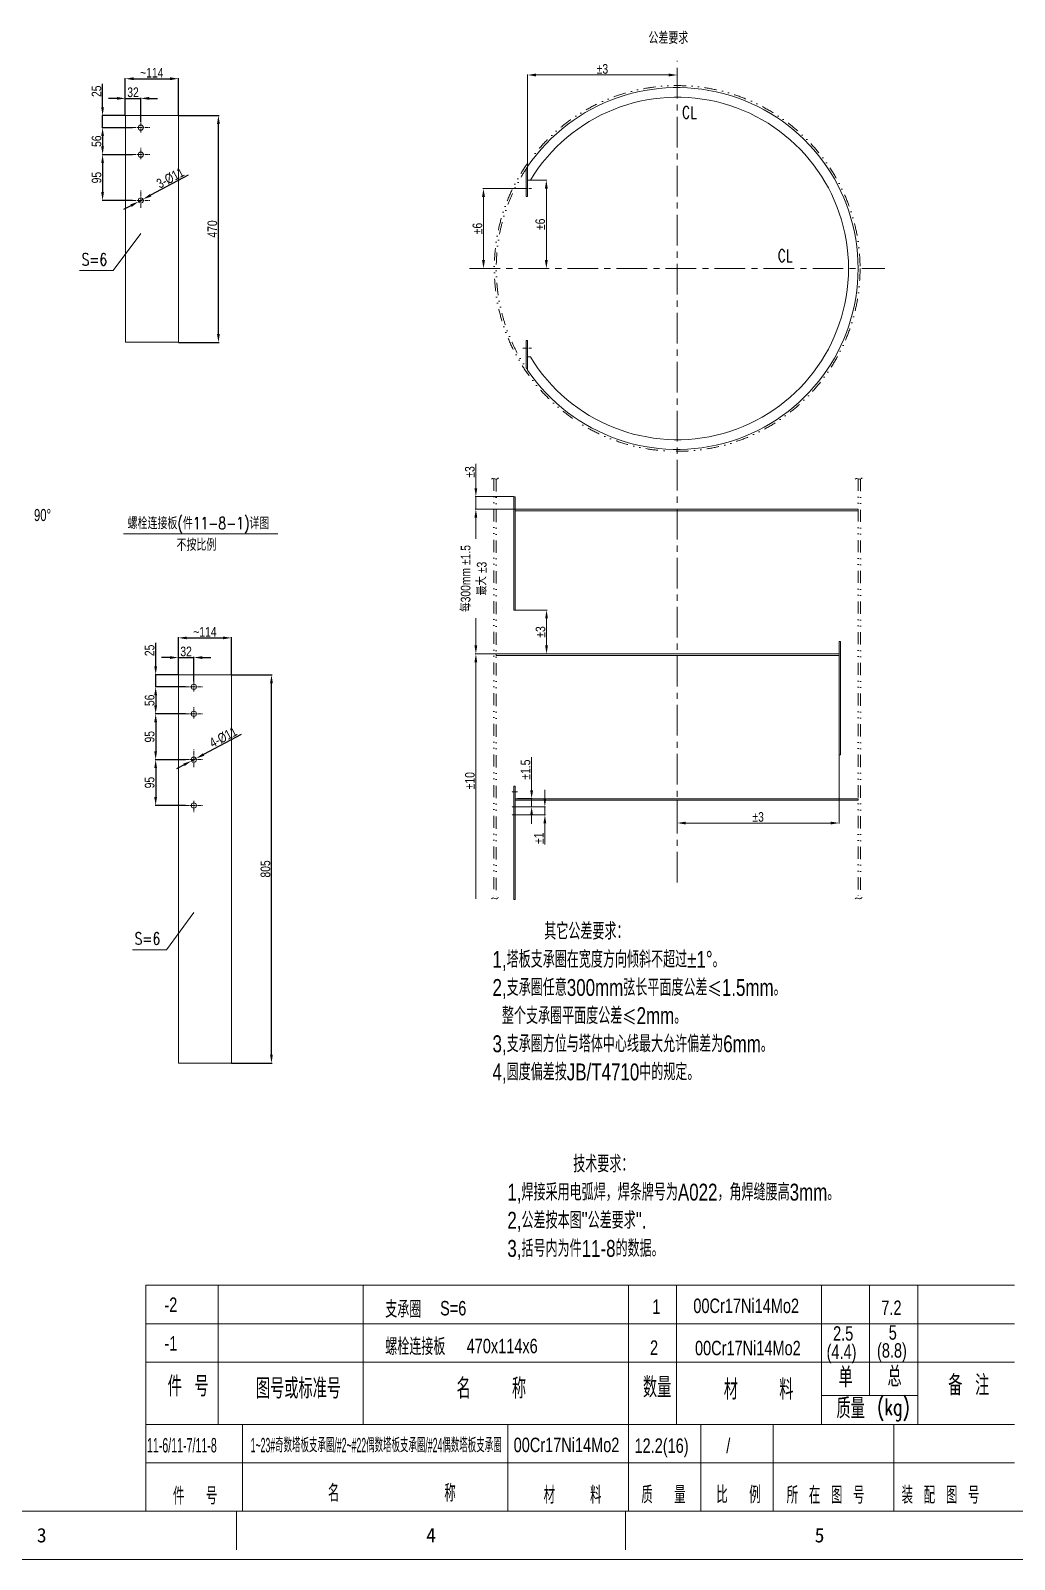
# Model space of a CAD drawing. Header units: millimetres. Extents: x 8160 to 405605, y -30951 to 80400.
# Drawn here: x 119613 to 127769, y 8712 to 21388 of the extents above; entities that cross this region are included whole.
import ezdxf

# ---------------------------------------------------------------- set-up
doc = ezdxf.new("R2010")
doc.units = ezdxf.units.MM
doc.linetypes.add('CENTER', pattern=[50.8, 31.75, -6.35, 6.35, -6.35])
doc.linetypes.add('DIVIDE', pattern=[31.75, 12.7, -6.35, 0, -6.35, 0, -6.35])
doc.layers.get('0').update_dxf_attribs({"lineweight": 13})
doc.layers.get('Defpoints').update_dxf_attribs({"lineweight": 13})
for name, color, linetype, lineweight in [('CENTER', 1, 'CENTER', 13), ('DIM', 7, 'Continuous', 13), ('DIVIDE', 3, 'DIVIDE', 13), ('PROFILE', 4, 'Continuous', 15), ('SEE', 2, 'Continuous', 13), ('table_i', 7, 'Continuous', 13), ('table_o', 161, 'Continuous', 13), ('TEXT', 7, 'Continuous', 13)]:
    doc.layers.add(name, color=color, linetype=linetype, lineweight=lineweight)
doc.styles.add('HZ', font='txt.shx', dxfattribs={"width": 0.75, "bigfont": 'tcc_hzdx.shx'})
doc.styles.add('HZDX', font='tcc_simp.shx', dxfattribs={"width": 0.8, "height": 80, "bigfont": 'hzdx.shx'})
doc.styles.add('HZTXT', font='txt', dxfattribs={"width": 0.7, "height": 30, "bigfont": 'HZTXT'})
doc.styles.add('TCC', font='tcc_simp.shx', dxfattribs={"width": 0.75, "bigfont": 'tcc_hzdx.shx'})
doc.styles.add('图签', font='SimSun.ttf', dxfattribs={"height": 3})
doc.dimstyles.new('uni', dxfattribs={"dimtxt": 90, "dimasz": 70, "dimexe": 5, "dimexo": 0.625, "dimgap": 10, "dimtad": 1, "dimdec": 0, "dimdsep": 46, "dimtxsty": 'HZDX', "dimcen": 2.5, "dimadec": 0, "dimazin": 0, "dimtfac": 1, "dimtdec": 0, "dimtmove": 0, "dimatfit": 3, "dimfxl": 0, "dimarcsym": 0})

# ---------------------------------------------------------------- blocks, each defined once
blk = doc.blocks.new('*D698')
at = {"layer": 'Defpoints', "color": 0}
for p in [(88556, 9970), (89796, 9882), (88556, 9210)]:
    blk.add_point(p, dxfattribs=at)
at = {"layer": 'DIM', "color": 0, "lineweight": -2}
for p, q in [((88556, 9211), (88556, 9975)), ((89726, 9970), (88626, 9970)), ((89796, 9882), (89796, 9975))]:
    blk.add_line(p, q, dxfattribs=at)
at = {"layer": 'DIM', "color": 0}
for points in [[(88626, 9982), (88626, 9958), (88556, 9970)], [(89726, 9982), (89726, 9958), (89796, 9970)]]:
    blk.add_solid(points, dxfattribs=at)
at = {"layer": 'DIM', "color": 0, "insert": (89176, 10020), "char_height": 80, "attachment_point": 5, "style": 'HZDX'}
blk.add_mtext('%%p3', dxfattribs=at)
blk = doc.blocks.new('*D699')
at = {"layer": 'Defpoints', "color": 0}
for p in [(88579, 9098), (88579, 8366), (88711, 8366)]:
    blk.add_point(p, dxfattribs=at)
at = {"layer": 'DIM', "color": 0, "lineweight": -2}
for p, q in [((88580, 9098), (88716, 9098)), ((88711, 9028), (88711, 8436)), ((88580, 8366), (88716, 8366))]:
    blk.add_line(p, q, dxfattribs=at)
at = {"layer": 'DIM', "color": 0}
for points in [[(88699, 9028), (88723, 9028), (88711, 9098)], [(88699, 8436), (88723, 8436), (88711, 8366)]]:
    blk.add_solid(points, dxfattribs=at)
at = {"layer": 'DIM', "color": 0, "insert": (88661, 8732), "char_height": 80, "attachment_point": 5, "rotation": 90, "style": 'HZDX'}
blk.add_mtext('%%p6', dxfattribs=at)
blk = doc.blocks.new('*D700')
at = {"layer": 'Defpoints', "color": 0}
for p in [(88517, 9028), (88190, 8366), (88280, 8366)]:
    blk.add_point(p, dxfattribs=at)
at = {"layer": 'DIM', "color": 0, "lineweight": -2}
for p, q in [((88516, 9028), (88185, 9028)), ((88190, 8958), (88190, 8436)), ((88279, 8366), (88185, 8366))]:
    blk.add_line(p, q, dxfattribs=at)
at = {"layer": 'DIM', "color": 0}
for points in [[(88178, 8958), (88202, 8958), (88190, 9028)], [(88178, 8436), (88202, 8436), (88190, 8366)]]:
    blk.add_solid(points, dxfattribs=at)
at = {"layer": 'DIM', "color": 0, "insert": (88140, 8697), "char_height": 80, "attachment_point": 5, "rotation": 90, "style": 'HZDX'}
blk.add_mtext('%%p6', dxfattribs=at)
blk = doc.blocks.new('*D701')
at = {"layer": 'Defpoints', "color": 0}
for p in [(88127, 6474), (88441, 6474), (88453, 6370)]:
    blk.add_point(p, dxfattribs=at)
at = {"layer": 'DIM', "color": 0, "lineweight": -2}
for p, q in [((88127, 6544), (88127, 6745)), ((88440, 6474), (88122, 6474)), ((88127, 6370), (88127, 6474)), ((88452, 6370), (88122, 6370)), ((88127, 6300), (88127, 6230))]:
    blk.add_line(p, q, dxfattribs=at)
at = {"layer": 'DIM', "color": 0}
for points in [[(88115, 6544), (88138, 6544), (88127, 6474)], [(88115, 6300), (88138, 6300), (88127, 6370)]]:
    blk.add_solid(points, dxfattribs=at)
at = {"layer": 'DIM', "color": 0, "insert": (88077, 6679), "char_height": 80, "attachment_point": 5, "rotation": 90, "style": 'HZDX'}
blk.add_mtext('%%P3', dxfattribs=at)
blk = doc.blocks.new('*D702')
at = {"layer": 'Defpoints', "color": 0}
for p in [(88453, 6370), (88127, 5170), (88296, 5170)]:
    blk.add_point(p, dxfattribs=at)
at = {"layer": 'DIM', "color": 0, "lineweight": -2}
for p, q in [((88452, 6370), (88122, 6370)), ((88127, 6300), (88127, 6124)), ((88127, 5240), (88127, 5467)), ((88295, 5170), (88122, 5170))]:
    blk.add_line(p, q, dxfattribs=at)
at = {"layer": 'DIM', "color": 0}
for points in [[(88115, 6300), (88138, 6300), (88127, 6370)], [(88115, 5240), (88138, 5240), (88127, 5170)]]:
    blk.add_solid(points, dxfattribs=at)
at = {"layer": 'DIM', "color": 0, "insert": (88109, 5795), "char_height": 80, "attachment_point": 5, "rotation": 90, "style": 'HZDX'}
blk.add_mtext('每300mm %%P1.5\\P最大 %%p3', dxfattribs=at)
blk = doc.blocks.new('*D703')
at = {"layer": 'Defpoints', "color": 0}
for p in [(88453, 5534), (88453, 5170), (88713, 5170)]:
    blk.add_point(p, dxfattribs=at)
at = {"layer": 'DIM', "color": 0, "lineweight": -2}
for p, q in [((88454, 5534), (88718, 5534)), ((88713, 5464), (88713, 5240)), ((88454, 5170), (88718, 5170))]:
    blk.add_line(p, q, dxfattribs=at)
at = {"layer": 'DIM', "color": 0}
for points in [[(88701, 5464), (88724, 5464), (88713, 5534)], [(88701, 5240), (88724, 5240), (88713, 5170)]]:
    blk.add_solid(points, dxfattribs=at)
at = {"layer": 'DIM', "color": 0, "insert": (88663, 5352), "char_height": 80, "attachment_point": 5, "rotation": 90, "style": 'HZDX'}
blk.add_mtext('%%p3', dxfattribs=at)
blk = doc.blocks.new('*D704')
at = {"layer": 'Defpoints', "color": 0}
for p in [(91139, 4334), (89796, 3958), (91139, 3768)]:
    blk.add_point(p, dxfattribs=at)
at = {"layer": 'DIM', "color": 0, "lineweight": -2}
for p, q in [((91139, 4333), (91139, 3763)), ((89796, 3957), (89796, 3763)), ((89866, 3768), (91069, 3768))]:
    blk.add_line(p, q, dxfattribs=at)
at = {"layer": 'DIM', "color": 0}
for points in [[(89866, 3779), (89866, 3756), (89796, 3768)], [(91069, 3779), (91069, 3756), (91139, 3768)]]:
    blk.add_solid(points, dxfattribs=at)
at = {"layer": 'DIM', "color": 0, "insert": (90467, 3818), "char_height": 80, "attachment_point": 5, "style": 'HZDX'}
blk.add_mtext('%%p3', dxfattribs=at)
blk = doc.blocks.new('*D705')
at = {"layer": 'Defpoints', "color": 0}
for p in [(88473, 3970), (88589, 3970), (88473, 3902)]:
    blk.add_point(p, dxfattribs=at)
at = {"layer": 'DIM', "color": 0, "lineweight": -2}
for p, q in [((88589, 4040), (88589, 4313)), ((88473, 3970), (88594, 3970)), ((88589, 3902), (88589, 3970)), ((88473, 3902), (88594, 3902)), ((88589, 3832), (88589, 3762))]:
    blk.add_line(p, q, dxfattribs=at)
at = {"layer": 'DIM', "color": 0}
for points in [[(88577, 4040), (88601, 4040), (88589, 3970)], [(88577, 3832), (88601, 3832), (88589, 3902)]]:
    blk.add_solid(points, dxfattribs=at)
at = {"layer": 'DIM', "color": 0, "insert": (88539, 4211), "char_height": 80, "attachment_point": 5, "rotation": 90, "style": 'HZDX'}
blk.add_mtext('%%p1.5', dxfattribs=at)
blk = doc.blocks.new('*D697')
at = {"layer": 'Defpoints', "color": 0}
for p in [(88473, 3902), (88473, 3835), (88699, 3835)]:
    blk.add_point(p, dxfattribs=at)
at = {"layer": 'DIM', "color": 0, "lineweight": -2}
for p, q in [((88699, 3972), (88699, 4042)), ((88473, 3835), (88704, 3835)), ((88474, 3902), (88704, 3902)), ((88699, 3902), (88699, 3835)), ((88699, 3765), (88699, 3589))]:
    blk.add_line(p, q, dxfattribs=at)
at = {"layer": 'DIM', "color": 0}
for points in [[(88687, 3972), (88710, 3972), (88699, 3902)], [(88687, 3765), (88710, 3765), (88699, 3835)]]:
    blk.add_solid(points, dxfattribs=at)
at = {"layer": 'DIM', "color": 0, "insert": (88649, 3642), "char_height": 80, "attachment_point": 5, "rotation": 90, "style": 'HZDX'}
blk.add_mtext('%%p1', dxfattribs=at)
blk = doc.blocks.new('*D706')
at = {"layer": 'Defpoints', "color": 0}
for p in [(88296, 5170), (88127, 3139), (88296, 3139)]:
    blk.add_point(p, dxfattribs=at)
at = {"layer": 'DIM', "color": 0, "lineweight": -2}
for p, q in [((88295, 5170), (88122, 5170)), ((88127, 5100), (88127, 3139))]:
    blk.add_line(p, q, dxfattribs=at)
at = {"layer": 'DIM', "color": 0}
blk.add_solid([(88115, 5100), (88138, 5100), (88127, 5170)], dxfattribs=at)
at = {"layer": 'DIM', "color": 0, "insert": (88077, 4119), "char_height": 80, "attachment_point": 5, "rotation": 90, "style": 'HZDX'}
blk.add_mtext('%%p10', dxfattribs=at)
blk = doc.blocks.new('_None')
blk = doc.blocks.new('*D289')
at = {"layer": 'Defpoints', "color": 0}
for p in [(120838, 20989), (120398, 20683), (120838, 20683)]:
    blk.add_point(p, dxfattribs=at)
at = {"layer": 'DIM', "color": 0, "lineweight": -2}
for p, q in [((120398, 20684), (120398, 20994)), ((120468, 20989), (120768, 20989)), ((120838, 20684), (120838, 20994))]:
    blk.add_line(p, q, dxfattribs=at)
at = {"layer": 'DIM', "color": 0}
for points in [[(120468, 21001), (120468, 20977), (120398, 20989)], [(120768, 21001), (120768, 20977), (120838, 20989)]]:
    blk.add_solid(points, dxfattribs=at)
at = {"layer": 'DIM', "color": 0, "insert": (120618, 21039), "char_height": 80, "attachment_point": 5, "style": 'HZDX'}
blk.add_mtext('~114', dxfattribs=at)
blk = doc.blocks.new('*D290')
at = {"layer": 'Defpoints', "color": 0}
for p in [(120838, 20683), (121170, 20683), (120838, 18803)]:
    blk.add_point(p, dxfattribs=at)
at = {"layer": 'DIM', "color": 0, "lineweight": -2}
for p, q in [((120839, 20683), (121175, 20683)), ((121170, 18873), (121170, 20613)), ((120839, 18803), (121175, 18803))]:
    blk.add_line(p, q, dxfattribs=at)
at = {"layer": 'DIM', "color": 0}
for points in [[(121158, 20613), (121182, 20613), (121170, 20683)], [(121158, 18873), (121182, 18873), (121170, 18803)]]:
    blk.add_solid(points, dxfattribs=at)
at = {"layer": 'DIM', "color": 0, "insert": (121120, 19743), "char_height": 80, "attachment_point": 5, "rotation": 90, "style": 'HZDX'}
blk.add_mtext('470', dxfattribs=at)
blk = doc.blocks.new('*D291')
at = {"layer": 'Defpoints', "color": 0}
for p in [(120210, 20683), (120398, 20683), (120457, 20583)]:
    blk.add_point(p, dxfattribs=at)
at = {"layer": 'DIM', "color": 0, "lineweight": -2}
for p, q in [((120210, 20753), (120210, 20947)), ((120398, 20683), (120205, 20683)), ((120210, 20583), (120210, 20683)), ((120457, 20583), (120205, 20583)), ((120210, 20513), (120210, 20443))]:
    blk.add_line(p, q, dxfattribs=at)
at = {"layer": 'DIM', "color": 0}
for points in [[(120198, 20753), (120221, 20753), (120210, 20683)], [(120198, 20513), (120221, 20513), (120210, 20583)]]:
    blk.add_solid(points, dxfattribs=at)
at = {"layer": 'DIM', "color": 0, "insert": (120160, 20885), "char_height": 80, "attachment_point": 5, "rotation": 90, "style": 'HZDX'}
blk.add_mtext('25', dxfattribs=at)
blk = doc.blocks.new('*D292')
at = {"layer": 'Defpoints', "color": 0}
for p in [(120457, 20583), (120210, 20359), (120457, 20359)]:
    blk.add_point(p, dxfattribs=at)
at = {"layer": 'DIM', "color": 0, "lineweight": -2}
for p, q in [((120457, 20583), (120205, 20583)), ((120210, 20513), (120210, 20429)), ((120457, 20359), (120205, 20359))]:
    blk.add_line(p, q, dxfattribs=at)
at = {"layer": 'DIM', "color": 0}
for points in [[(120198, 20513), (120221, 20513), (120210, 20583)], [(120198, 20429), (120221, 20429), (120210, 20359)]]:
    blk.add_solid(points, dxfattribs=at)
at = {"layer": 'DIM', "color": 0, "insert": (120160, 20471), "char_height": 80, "attachment_point": 5, "rotation": 90, "style": 'HZDX'}
blk.add_mtext('56', dxfattribs=at)
blk = doc.blocks.new('*D293')
at = {"layer": 'Defpoints', "color": 0}
for p in [(120457, 20359), (120210, 19979), (120457, 19979)]:
    blk.add_point(p, dxfattribs=at)
at = {"layer": 'DIM', "color": 0, "lineweight": -2}
for p, q in [((120457, 20359), (120205, 20359)), ((120210, 20289), (120210, 20049)), ((120457, 19979), (120205, 19979))]:
    blk.add_line(p, q, dxfattribs=at)
at = {"layer": 'DIM', "color": 0}
for points in [[(120198, 20289), (120221, 20289), (120210, 20359)], [(120198, 20049), (120221, 20049), (120210, 19979)]]:
    blk.add_solid(points, dxfattribs=at)
at = {"layer": 'DIM', "color": 0, "insert": (120160, 20169), "char_height": 80, "attachment_point": 5, "rotation": 90, "style": 'HZDX'}
blk.add_mtext('95', dxfattribs=at)
blk = doc.blocks.new('*D294')
at = {"layer": 'Defpoints', "color": 0}
for p in [(120526, 20826), (120398, 20683), (120526, 20630)]:
    blk.add_point(p, dxfattribs=at)
at = {"layer": 'DIM', "color": 0, "lineweight": -2}
for p, q in [((120328, 20826), (120258, 20826)), ((120398, 20684), (120398, 20831)), ((120398, 20826), (120526, 20826)), ((120526, 20631), (120526, 20831)), ((120596, 20826), (120666, 20826))]:
    blk.add_line(p, q, dxfattribs=at)
at = {"layer": 'DIM', "color": 0}
for points in [[(120328, 20838), (120328, 20814), (120398, 20826)], [(120596, 20838), (120596, 20814), (120526, 20826)]]:
    blk.add_solid(points, dxfattribs=at)
at = {"layer": 'DIM', "color": 0, "insert": (120462, 20876), "char_height": 80, "attachment_point": 5, "style": 'HZDX'}
blk.add_mtext('32', dxfattribs=at)
blk = doc.blocks.new('*D288')
at = {"layer": 'Defpoints', "color": 0}
for p in [(120507, 19969), (120546, 19990)]:
    blk.add_point(p, dxfattribs=at)
at = {"layer": 'DIM', "color": 0, "lineweight": -2}
for p, q in [((120919, 20188), (120608, 20023)), ((120445, 19936), (120383, 19904)), ((120507, 19969), (120546, 19990))]:
    blk.add_line(p, q, dxfattribs=at)
at = {"layer": 'DIM', "color": 0}
for points in [[(120602, 20033), (120613, 20012), (120546, 19990)], [(120440, 19947), (120451, 19926), (120507, 19969)]]:
    blk.add_solid(points, dxfattribs=at)
at = {"layer": 'DIM', "color": 0, "insert": (120771, 20166), "char_height": 80, "attachment_point": 5, "rotation": 27.9631, "style": 'HZDX'}
blk.add_mtext('3-%%C11', dxfattribs=at)
blk = doc.blocks.new('*D722')
at = {"layer": 'Defpoints', "color": 0}
for p in [(121278, 16353), (120838, 16047), (121278, 16047)]:
    blk.add_point(p, dxfattribs=at)
at = {"layer": 'DIM', "color": 0, "lineweight": -2}
for p, q in [((120838, 16048), (120838, 16358)), ((120908, 16353), (121208, 16353)), ((121278, 16048), (121278, 16358))]:
    blk.add_line(p, q, dxfattribs=at)
at = {"layer": 'DIM', "color": 0}
for points in [[(120908, 16364), (120908, 16341), (120838, 16353)], [(121208, 16364), (121208, 16341), (121278, 16353)]]:
    blk.add_solid(points, dxfattribs=at)
at = {"layer": 'DIM', "color": 0, "insert": (121058, 16403), "char_height": 80, "attachment_point": 5, "style": 'HZDX'}
blk.add_mtext('~114', dxfattribs=at)
blk = doc.blocks.new('*D723')
at = {"layer": 'Defpoints', "color": 0}
for p in [(121278, 16047), (121610, 16047), (121278, 12827)]:
    blk.add_point(p, dxfattribs=at)
at = {"layer": 'DIM', "color": 0, "lineweight": -2}
for p, q in [((121279, 16047), (121615, 16047)), ((121610, 12897), (121610, 15977)), ((121279, 12827), (121615, 12827))]:
    blk.add_line(p, q, dxfattribs=at)
at = {"layer": 'DIM', "color": 0}
for points in [[(121598, 15977), (121621, 15977), (121610, 16047)], [(121598, 12897), (121621, 12897), (121610, 12827)]]:
    blk.add_solid(points, dxfattribs=at)
at = {"layer": 'DIM', "color": 0, "insert": (121560, 14437), "char_height": 80, "attachment_point": 5, "rotation": 90, "style": 'HZDX'}
blk.add_mtext('805', dxfattribs=at)
blk = doc.blocks.new('*D724')
at = {"layer": 'Defpoints', "color": 0}
for p in [(120650, 16047), (120838, 16047), (120897, 15947)]:
    blk.add_point(p, dxfattribs=at)
at = {"layer": 'DIM', "color": 0, "lineweight": -2}
for p, q in [((120650, 16117), (120650, 16311)), ((120837, 16047), (120645, 16047)), ((120650, 15947), (120650, 16047)), ((120897, 15947), (120645, 15947)), ((120650, 15877), (120650, 15807))]:
    blk.add_line(p, q, dxfattribs=at)
at = {"layer": 'DIM', "color": 0}
for points in [[(120638, 16117), (120661, 16117), (120650, 16047)], [(120638, 15877), (120661, 15877), (120650, 15947)]]:
    blk.add_solid(points, dxfattribs=at)
at = {"layer": 'DIM', "color": 0, "insert": (120600, 16249), "char_height": 80, "attachment_point": 5, "rotation": 90, "style": 'HZDX'}
blk.add_mtext('25', dxfattribs=at)
blk = doc.blocks.new('*D725')
at = {"layer": 'Defpoints', "color": 0}
for p in [(120897, 15947), (120650, 15723), (120897, 15723)]:
    blk.add_point(p, dxfattribs=at)
at = {"layer": 'DIM', "color": 0, "lineweight": -2}
for p, q in [((120897, 15947), (120645, 15947)), ((120650, 15877), (120650, 15793)), ((120897, 15723), (120645, 15723))]:
    blk.add_line(p, q, dxfattribs=at)
at = {"layer": 'DIM', "color": 0}
for points in [[(120638, 15877), (120661, 15877), (120650, 15947)], [(120638, 15793), (120661, 15793), (120650, 15723)]]:
    blk.add_solid(points, dxfattribs=at)
at = {"layer": 'DIM', "color": 0, "insert": (120600, 15835), "char_height": 80, "attachment_point": 5, "rotation": 90, "style": 'HZDX'}
blk.add_mtext('56', dxfattribs=at)
blk = doc.blocks.new('*D726')
at = {"layer": 'Defpoints', "color": 0}
for p in [(120897, 15723), (120650, 15343), (120897, 15343)]:
    blk.add_point(p, dxfattribs=at)
at = {"layer": 'DIM', "color": 0, "lineweight": -2}
for p, q in [((120897, 15723), (120645, 15723)), ((120650, 15653), (120650, 15413)), ((120897, 15343), (120645, 15343))]:
    blk.add_line(p, q, dxfattribs=at)
at = {"layer": 'DIM', "color": 0}
for points in [[(120638, 15653), (120661, 15653), (120650, 15723)], [(120638, 15413), (120661, 15413), (120650, 15343)]]:
    blk.add_solid(points, dxfattribs=at)
at = {"layer": 'DIM', "color": 0, "insert": (120600, 15533), "char_height": 80, "attachment_point": 5, "rotation": 90, "style": 'HZDX'}
blk.add_mtext('95', dxfattribs=at)
blk = doc.blocks.new('*D727')
at = {"layer": 'Defpoints', "color": 0}
for p in [(120966, 16190), (120838, 16047), (120966, 15994)]:
    blk.add_point(p, dxfattribs=at)
at = {"layer": 'DIM', "color": 0, "lineweight": -2}
for p, q in [((120768, 16190), (120698, 16190)), ((120838, 16048), (120838, 16195)), ((120838, 16190), (120966, 16190)), ((120966, 15994), (120966, 16195)), ((121036, 16190), (121106, 16190))]:
    blk.add_line(p, q, dxfattribs=at)
at = {"layer": 'DIM', "color": 0}
for points in [[(120768, 16201), (120768, 16178), (120838, 16190)], [(121036, 16201), (121036, 16178), (120966, 16190)]]:
    blk.add_solid(points, dxfattribs=at)
at = {"layer": 'DIM', "color": 0, "insert": (120902, 16240), "char_height": 80, "attachment_point": 5, "style": 'HZDX'}
blk.add_mtext('32', dxfattribs=at)
blk = doc.blocks.new('*D721')
at = {"layer": 'Defpoints', "color": 0}
for p in [(120986, 15353), (120947, 15333)]:
    blk.add_point(p, dxfattribs=at)
at = {"layer": 'DIM', "color": 0, "lineweight": -2}
for p, q in [((121358, 15551), (121047, 15386)), ((120947, 15333), (120986, 15353)), ((120885, 15300), (120823, 15267))]:
    blk.add_line(p, q, dxfattribs=at)
at = {"layer": 'DIM', "color": 0}
for points in [[(121042, 15397), (121053, 15376), (120986, 15353)], [(120879, 15310), (120890, 15290), (120947, 15333)]]:
    blk.add_solid(points, dxfattribs=at)
at = {"layer": 'DIM', "color": 0, "insert": (121210, 15529), "char_height": 80, "attachment_point": 5, "rotation": 27.9631, "style": 'HZDX'}
blk.add_mtext('4-%%C11', dxfattribs=at)
blk = doc.blocks.new('*D728')
at = {"layer": 'Defpoints', "color": 0}
for p in [(120897, 15343), (120650, 14963), (120897, 14963)]:
    blk.add_point(p, dxfattribs=at)
at = {"layer": 'DIM', "color": 0, "lineweight": -2}
for p, q in [((120897, 15343), (120645, 15343)), ((120650, 15273), (120650, 15033)), ((120897, 14963), (120645, 14963))]:
    blk.add_line(p, q, dxfattribs=at)
at = {"layer": 'DIM', "color": 0}
for points in [[(120638, 15273), (120661, 15273), (120650, 15343)], [(120638, 15033), (120661, 15033), (120650, 14963)]]:
    blk.add_solid(points, dxfattribs=at)
at = {"layer": 'DIM', "color": 0, "insert": (120600, 15153), "char_height": 80, "attachment_point": 5, "rotation": 90, "style": 'HZDX'}
blk.add_mtext('95', dxfattribs=at)
blk = doc.blocks.new('btol-1')
at = {"layer": 'CENTER', "ltscale": 8}
for p, q in [((89795.7, 3273.8), (89795.7, 10087.5)), ((88074.1, 8365.9), (91517.4, 8365.9))]:
    blk.add_line(p, q, dxfattribs=at)
at = {"layer": 'CENTER'}
for p, q in [((88516.8, 9027.9), (88589.2, 9027.9)), ((88516.8, 7703.9), (88589.2, 7703.9)), ((88472.7, 4027.8), (88421.2, 4027.8)), ((88472.7, 3902.1), (88421.2, 3902.1)), ((88472.7, 3835.4), (88421.2, 3835.4))]:
    blk.add_line(p, q, dxfattribs=at)
at = {"layer": 'DIVIDE', "ltscale": 8}
for p, q in [((88275.7, 6624.8), (88275.7, 3145.6)), ((88295.7, 6618.5), (88295.7, 3139.3)), ((91295.7, 6622.6), (91295.7, 3143.5)), ((91315.7, 6620.1), (91315.7, 3140.9))]:
    blk.add_line(p, q, dxfattribs=at)
blk.add_circle((89795.7, 8365.9), 1516, dxfattribs=at)
blk.add_arc((89795.7, 8365.9), 1500, 145.75783, 214.24217, dxfattribs=at)
at = {"layer": 'PROFILE'}
for p, q in [((88543.7, 9192), (88543.7, 8963.9)), ((88543.7, 9192), (88555.7, 9192)), ((88555.7, 9209.9), (88555.7, 8963.9)), ((88555.7, 9097.9), (88578.9, 9097.9)), ((88543.7, 8963.9), (88555.7, 8963.9)), ((88543.7, 7767.9), (88555.7, 7767.9)), ((88543.7, 7539.7), (88543.7, 7767.9)), ((88555.7, 7521.8), (88555.7, 7767.9)), ((88555.7, 7633.9), (88578.9, 7633.9)), ((88543.7, 7539.7), (88555.7, 7539.7)), ((88440.9, 6473.5), (88440.9, 5533.5)), ((88452.9, 6473.5), (88440.9, 6473.5)), ((88452.9, 6473.5), (88452.9, 5533.5)), ((88452.9, 6369.5), (91295.7, 6369.5)), ((88452.9, 6357.5), (91295.7, 6357.5)), ((91295.7, 6357.5), (91295.7, 6369.5)), ((88452.9, 5533.5), (88440.9, 5533.5)), ((91138.6, 5273.5), (91138.6, 4733.5)), ((91138.6, 5273.5), (91150.6, 5273.5)), ((91150.6, 5273.5), (91150.6, 4733.5)), ((91138.6, 5169.5), (88295.7, 5169.5)), ((88295.7, 5157.5), (88295.7, 5169.5)), ((91138.6, 5157.5), (88295.7, 5157.5)), ((91138.7, 4735.6), (91138.6, 4333.5)), ((91150.6, 4733.5), (91150.6, 4333.5)), ((91138.6, 4333.5), (91150.6, 4333.5)), ((88440.9, 4073.5), (88440.9, 3133.5)), ((88452.9, 4073.5), (88440.9, 4073.5)), ((88452.9, 4073.5), (88452.9, 3133.5)), ((88452.9, 3969.5), (91295.7, 3969.5)), ((88452.9, 3957.5), (91295.7, 3957.5)), ((91295.7, 3957.5), (91295.7, 3969.5)), ((88452.9, 3133.5), (88440.9, 3133.5))]:
    blk.add_line(p, q, dxfattribs=at)
for radius, start, end in [(1500, 214.24217, 145.75783), (1420, 211.03041, 148.96959)]:
    blk.add_arc((89795.7, 8365.9), radius, start, end, dxfattribs=at)
at = {"layer": 'SEE'}
for points in [[(88256.2, 6619.1), (88271.5, 6625.4), (88293.8, 6618.4), (88315.4, 6630.3)], [(91270.4, 6619.1), (91285.7, 6625.4), (91308, 6618.4), (91329.6, 6630.3)], [(88256.2, 3140), (88271.5, 3146.3), (88293.8, 3139.3), (88315.4, 3151.1)], [(91270.4, 3140), (91285.7, 3146.3), (91308, 3139.3), (91329.6, 3151.1)]]:
    blk.add_spline(points, degree=3, dxfattribs=at)
at = {"insert": (88264.8, 2940.9), "char_height": 140, "width": 3591.964, "attachment_point": 1, "style": 'TCC'}
blk.add_mtext('{\\Ftcc_simp,hzdx|c134;           其它公差要求：\\P1,塔板支承圈在宽度方向倾斜不超过%%P1%%D。\\P2,支承圈任意300mm弦长平面度公差\\Ftxt|c0;\\H0.8333x;≤\\Ftcc_simp,hzdx|c134;\\H1.2x;1.5mm。\\P  整个支承圈平面度公差\\Ftxt|c0;\\H0.8333x;≤\\Ftcc_simp,hzdx|c134;\\H1.2x;2mm。\\P3,支承圈方位与塔体中心线最大允许偏差为6mm。\\P4,圆度偏差按JB/T4710中的规定。}', dxfattribs=at)
at = {"layer": 'DIM', "style": 'HZ', "width": 0.75}
for s, p in [('公差要求', (89557.3, 10227.7)), ('CL', (89835.6, 9610)), ('CL', (90629.4, 8422))]:
    blk.add_text(s, height=100, dxfattribs=at).set_placement(p)
at = {"layer": 'DIM'}
for base, p1, p2, picture, middle in [((88555.7, 9970.1), (89795.7, 9881.9), (88555.7, 9209.9), '*D698', (89175.7, 10020.1)), ((91138.6, 3767.8), (89795.7, 3957.5), (91138.6, 4333.5), '*D704', (90467.1, 3817.8))]:
    dim = blk.add_linear_dim(base=base, p1=p1, p2=p2, text='%%p3', dimstyle='uni', dxfattribs=at)
    dim.commit()
    dim.dimension.update_dxf_attribs({"geometry": picture, "text_midpoint": middle})
for base, p1, p2, text, picture, middle in [((88189.8, 8365.9), (88516.8, 9027.9), (88279.7, 8365.9), '%%p6', '*D700', (88139.8, 8696.9)), ((88711, 8365.9), (88578.9, 9097.9), (88578.9, 8365.9), '%%p6', '*D699', (88661, 8731.9)), ((88126.7, 6473.5), (88452.9, 6369.5), (88440.9, 6473.5), '%%P3', '*D701', (88076.7, 6679.2)), ((88712.8, 5169.5), (88452.9, 5533.5), (88452.9, 5169.5), '%%p3', '*D703', (88662.8, 5351.5)), ((88589.1, 3969.5), (88472.7, 3902.1), (88472.7, 3969.5), '%%p1.5', '*D705', (88539.1, 4211.4)), ((88698.8, 3835.4), (88473.3, 3902.1), (88472.7, 3835.4), '%%p1', '*D697', (88648.8, 3642.3))]:
    dim = blk.add_linear_dim(base=base, p1=p1, p2=p2, angle=90, text=text, dimstyle='uni', dxfattribs=at)
    dim.commit()
    dim.dimension.update_dxf_attribs({"geometry": picture, "text_midpoint": middle})
dim = blk.add_linear_dim(base=(88126.7, 5169.5), p1=(88452.9, 6369.5), p2=(88295.7, 5169.5), angle=90, text='每300mm %%P1.5\\P最大 %%p3', dimstyle='uni', override={"dimtmove": 2}, dxfattribs=at)
dim.commit()
dim.dimension.update_dxf_attribs({"geometry": '*D702', "text_midpoint": (88108.7, 5795.5), "dimtype": 160})
dim = blk.add_linear_dim(base=(88126.7, 3139.3), p1=(88295.7, 5169.5), p2=(88295.7, 3139.3), angle=90, text='%%p10', dimstyle='uni', override={"dimblk2": 'None', "dimsah": 1, "dimse2": 1}, dxfattribs=at)
dim.commit()
dim.dimension.update_dxf_attribs({"geometry": '*D706', "text_midpoint": (88076.7, 4119.4)})

msp = doc.modelspace()

# ---------------------------------------------------------------- linework, layer by layer
at = {"color": 7}
for p, q in [((111648.6, 9112), (143888.6, 9112)), ((121320.6, 9112), (121320.6, 8792)), ((124544.6, 9112), (124544.6, 8792)), ((110648.6, 8712), (144288.6, 8712))]:
    msp.add_line(p, q, dxfattribs=at)
at = {"layer": 'CENTER', "color": 7}
for p, q in [((120457.5, 20583.5), (120602.2, 20583.5)), ((120526.4, 20543.8), (120526.4, 20630)), ((120526.4, 20320.8), (120526.4, 20417.3)), ((120457.5, 20359.5), (120602.2, 20359.5)), ((120526.4, 19917.5), (120526.4, 20069.4)), ((120457.5, 19979.5), (120602.2, 19979.5)), ((120966.1, 15907.3), (120966.1, 15993.6)), ((120897.2, 15947.1), (121041.8, 15947.1)), ((120897.2, 15723.1), (121041.8, 15723.1)), ((120966.1, 15684.3), (120966.1, 15780.8)), ((120897.2, 15343.1), (121041.8, 15343.1)), ((120966.1, 15281), (120966.1, 15433)), ((120897.2, 14963.1), (121041.8, 14963.1)), ((120966.1, 15001.8), (120966.1, 14905.3))]:
    msp.add_line(p, q, dxfattribs=at)
at = {"layer": 'DIM', "color": 7}
for p, q in [((120298.8, 19398.7), (120526.4, 19706.7)), ((120018.5, 19398.7), (120298.8, 19398.7)), ((120383.8, 17214.4), (121663.4, 17214.4)), ((120738.4, 13767.5), (120966.1, 14075.5)), ((120458.2, 13767.5), (120738.4, 13767.5))]:
    msp.add_line(p, q, dxfattribs=at)
at = {"layer": 'PROFILE', "color": 7}
for p, q in [((120398.4, 18803.5), (120398.4, 20683.5)), ((120398.4, 20683.5), (120838.4, 20683.5)), ((120838.4, 18803.5), (120838.4, 20683.5)), ((120398.4, 18803.5), (120838.4, 18803.5)), ((120838.1, 12827.1), (120838.1, 16047.1)), ((120838.1, 16047.1), (121278.1, 16047.1)), ((121278.1, 12827.1), (121278.1, 16047.1)), ((120838.1, 12827.1), (121278.1, 12827.1))]:
    msp.add_line(p, q, dxfattribs=at)
for centre in [(120526.4, 20583.5), (120526.4, 20359.5), (120526.4, 19979.5), (120966.1, 15947.1), (120966.1, 15723.1), (120966.1, 15343.1), (120966.1, 14963.1)]:
    msp.add_circle(centre, 22, dxfattribs=at)
at = {"layer": 'table_i', "color": 7}
for p, q in [((124568.6, 9832), (124568.6, 10986.5)), ((124968.6, 9832), (124968.6, 10986.5)), ((126168.6, 9832), (126168.6, 10986.5)), ((126568.6, 10072), (126568.6, 10986.5)), ((126968.6, 9832), (126968.6, 10986.5)), ((120568.6, 10666.5), (127768.6, 10666.5)), ((126168.6, 10072), (126968.6, 10072)), ((123568.5, 9832), (123568.5, 9112)), ((124568.5, 9832), (124568.5, 9112)), ((125168.5, 9832), (125168.5, 9112)), ((125768.5, 9832), (125768.5, 9112)), ((126768.5, 9832), (126768.5, 9112))]:
    msp.add_line(p, q, dxfattribs=at)
at = {"layer": 'table_o', "color": 7}
for p, q in [((120568.6, 10986.5), (127768.6, 10986.5)), ((120568.6, 10986.5), (120568.6, 9832)), ((121168.6, 9832), (121168.6, 10986.5)), ((122368.6, 9832), (122368.6, 10986.5)), ((120568.6, 10346.5), (127768.6, 10346.5)), ((120568.6, 9112), (120568.6, 9832)), ((120568.6, 9832), (127768.6, 9832)), ((121368.6, 9832), (121368.6, 9112)), ((120568.6, 9512), (127768.6, 9512))]:
    msp.add_line(p, q, dxfattribs=at)

# ---------------------------------------------------------------- block references
at = {"layer": 'DIM', "color": 7}
msp.add_blockref('btol-1', (35177.4, 11049.9), dxfattribs=at)

# ---------------------------------------------------------------- texts
at = {"color": 7, "style": 'TCC'}
for s, height, width, p in [('-2', 120, 0.75, (120722.1, 10764)), ('支承圈', 140, 0.75, (122552.9, 10716.5)), ('S=6', 120, 0.75, (123007.4, 10734.9)), ('1', 120, 0.75, (124766.6, 10747.8)), ('00Cr17Ni14Mo2', 120, 0.75, (125107.1, 10754.7)), ('7.2', 120, 0.75, (126665.5, 10738.7)), ('5', 120, 0.75, (126726.8, 10533.9)), ('-1', 120, 0.75, (120722.1, 10444)), ('螺栓连接板', 140, 0.75, (122552.9, 10406.5)), ('470x114x6', 120, 0.75, (123228, 10421.6)), ('2', 120, 0.75, (124747.9, 10408.2)), ('00Cr17Ni14Mo2', 120, 0.75, (125120.8, 10404.6)), ('2.5', 120, 0.75, (126265.5, 10525.8)), ('(4.4)', 120, 0.75, (126211.7, 10374.2)), ('(8.8)', 120, 0.75, (126629.5, 10384.8)), ('11-6/11-7/11-8', 120, 0.55, (120577.4, 9598.9)), ('1~23#奇数塔板支承圈/#2~#22偶数塔板支承圈/#24偶数塔板支承圈', 120, 0.45, (121437.2, 9599.7)), ('00Cr17Ni14Mo2', 120, 0.75, (123617.5, 9601.6)), ('12.2(16)', 120, 0.75, (124619.6, 9595.4)), ('/', 120, 0.75, (125379.9, 9594.7))]:
    msp.add_text(s, height=height, dxfattribs=dict(at, width=width)).set_placement(p)
at = {"color": 7, "style": '图签'}
for s, p in [('3', (119664.4, 8852.9)), ('4', (122892.4, 8852.9)), ('5', (126112.4, 8852.9))]:
    msp.add_text(s, height=120, dxfattribs=at).set_placement(p)
at = {"color": 7, "insert": (123565.2, 12060.7), "char_height": 140, "width": 3616.504, "attachment_point": 1, "style": 'TCC'}
msp.add_mtext('{\\Ftcc_simp,hzdx|c134;              技术要求：\\P1,焊接采用电弧焊，焊条牌号为A022，角焊缝腰高3mm。\\P2,公差按本图"公差要求".\\P3,括号内为件11-8的数据。}', dxfattribs=at)
at = {"layer": 'DIM', "color": 7, "style": 'HZ', "width": 0.75}
for s, p in [('S=6', (120035.7, 19440.5)), ('螺栓连接板(件11-8-1)详图', (120417.6, 17253.9)), ('不按比例', (120822.5, 17074.3)), ('S=6', (120475.4, 13809.3))]:
    msp.add_text(s, height=100, dxfattribs=at).set_placement(p)
at = {"layer": 'SEE', "color": 7, "style": 'HZDX', "width": 0.7}
msp.add_text('90%%D', height=100, dxfattribs=at).set_placement((119641.2, 17321.5))
at = {"layer": 'table_i', "color": 7, "style": 'HZ', "width": 0.7}
for s, height, p in [('件  号', 142.49, (120793.1, 9167)), ('名         称', 142.494, (122078.1, 9190.6)), ('材   料', 142.49, (123866.1, 9174)), ('质  量', 142.49, (124675.5, 9176.6)), ('比  例', 142.49, (125297.5, 9176.9)), ('所 在 图 号', 142.49, (125880.4, 9174)), ('装 配 图 号', 142.49, (126833.2, 9174))]:
    msp.add_text(s, height=height, dxfattribs=at).set_placement(p)
at = {"layer": 'TEXT', "color": 7, "style": 'HZTXT', "width": 0.7}
for s, height, p in [('单', 168, (126311, 10137.3)), ('总', 168, (126716.4, 10143.7)), ('件 号', 168, (120749.2, 10063.3)), ('图号或标准号', 168, (121480.8, 10045.7)), ('名   称', 168, (123143.9, 10045.7)), ('数量', 168, (124689.4, 10054.5)), ('材   料', 168, (125359.7, 10036.9)), ('备 注', 168, (127220, 10072.1)), ('质量', 168, (126293.4, 9880.9)), ('(kg)', 140, (126631.7, 9907.2))]:
    msp.add_text(s, height=height, dxfattribs=at).set_placement(p)

# ---------------------------------------------------------------- dimensions: what is measured, and where the dimension line sits
at = {"layer": 'DIM', "color": 7}
for base, p1, p2, text, picture, middle in [((120838.4, 20989.1), (120398.4, 20683.5), (120838.4, 20683.5), '~114', '*D289', (120618.4, 21039.1)), ((120526.4, 20826.1), (120398.4, 20683.5), (120526.4, 20630), '32', '*D294', (120462.4, 20876.1)), ((121278.1, 16352.6), (120838.1, 16047.1), (121278.1, 16047.1), '~114', '*D722', (121058.1, 16402.6)), ((120966.1, 16189.6), (120838.1, 16047.1), (120966.1, 15993.6), '32', '*D727', (120902.1, 16239.6))]:
    dim = msp.add_linear_dim(base=base, p1=p1, p2=p2, text=text, dimstyle='uni', dxfattribs=at)
    dim.commit()
    dim.dimension.update_dxf_attribs({"geometry": picture, "text_midpoint": middle})
for base, p1, p2, text, picture, middle in [((120209.8, 20683.5), (120457.5, 20583.5), (120398.4, 20683.5), '25', '*D291', (120159.8, 20885.3)), ((121169.9, 20683.5), (120838.4, 18803.5), (120838.4, 20683.5), '470', '*D290', (121119.9, 19743.5)), ((120209.8, 20359.5), (120457.5, 20583.5), (120457.5, 20359.5), '56', '*D292', (120159.8, 20471.5)), ((120209.8, 19979.5), (120457.5, 20359.5), (120457.5, 19979.5), '95', '*D293', (120159.8, 20169.5)), ((120649.5, 16047.1), (120897.2, 15947.1), (120838.1, 16047.1), '25', '*D724', (120599.5, 16248.9)), ((121609.6, 16047.1), (121278.1, 12827.1), (121278.1, 16047.1), '805', '*D723', (121559.6, 14437.1)), ((120649.5, 15723.1), (120897.2, 15947.1), (120897.2, 15723.1), '56', '*D725', (120599.5, 15835.1)), ((120649.5, 15343.1), (120897.2, 15723.1), (120897.2, 15343.1), '95', '*D726', (120599.5, 15533.1)), ((120649.5, 14963.1), (120897.2, 15343.1), (120897.2, 14963.1), '95', '*D728', (120599.5, 15153.1))]:
    dim = msp.add_linear_dim(base=base, p1=p1, p2=p2, angle=90, text=text, dimstyle='uni', dxfattribs=at)
    dim.commit()
    dim.dimension.update_dxf_attribs({"geometry": picture, "text_midpoint": middle})
for p1, p2, text, picture, middle in [((120507, 19969.2), (120545.9, 19989.8), '3-%%C11', '*D288', (120770.7, 20165.8)), ((120946.7, 15332.8), (120985.6, 15353.4), '4-%%C11', '*D721', (121210.3, 15529.3))]:
    dim = msp.add_diameter_dim_2p(p1=p1, p2=p2, text=text, dimstyle='uni', dxfattribs=at)
    dim.commit()
    dim.dimension.update_dxf_attribs({"geometry": picture, "text_midpoint": middle})

doc.saveas('drawing.dxf')
